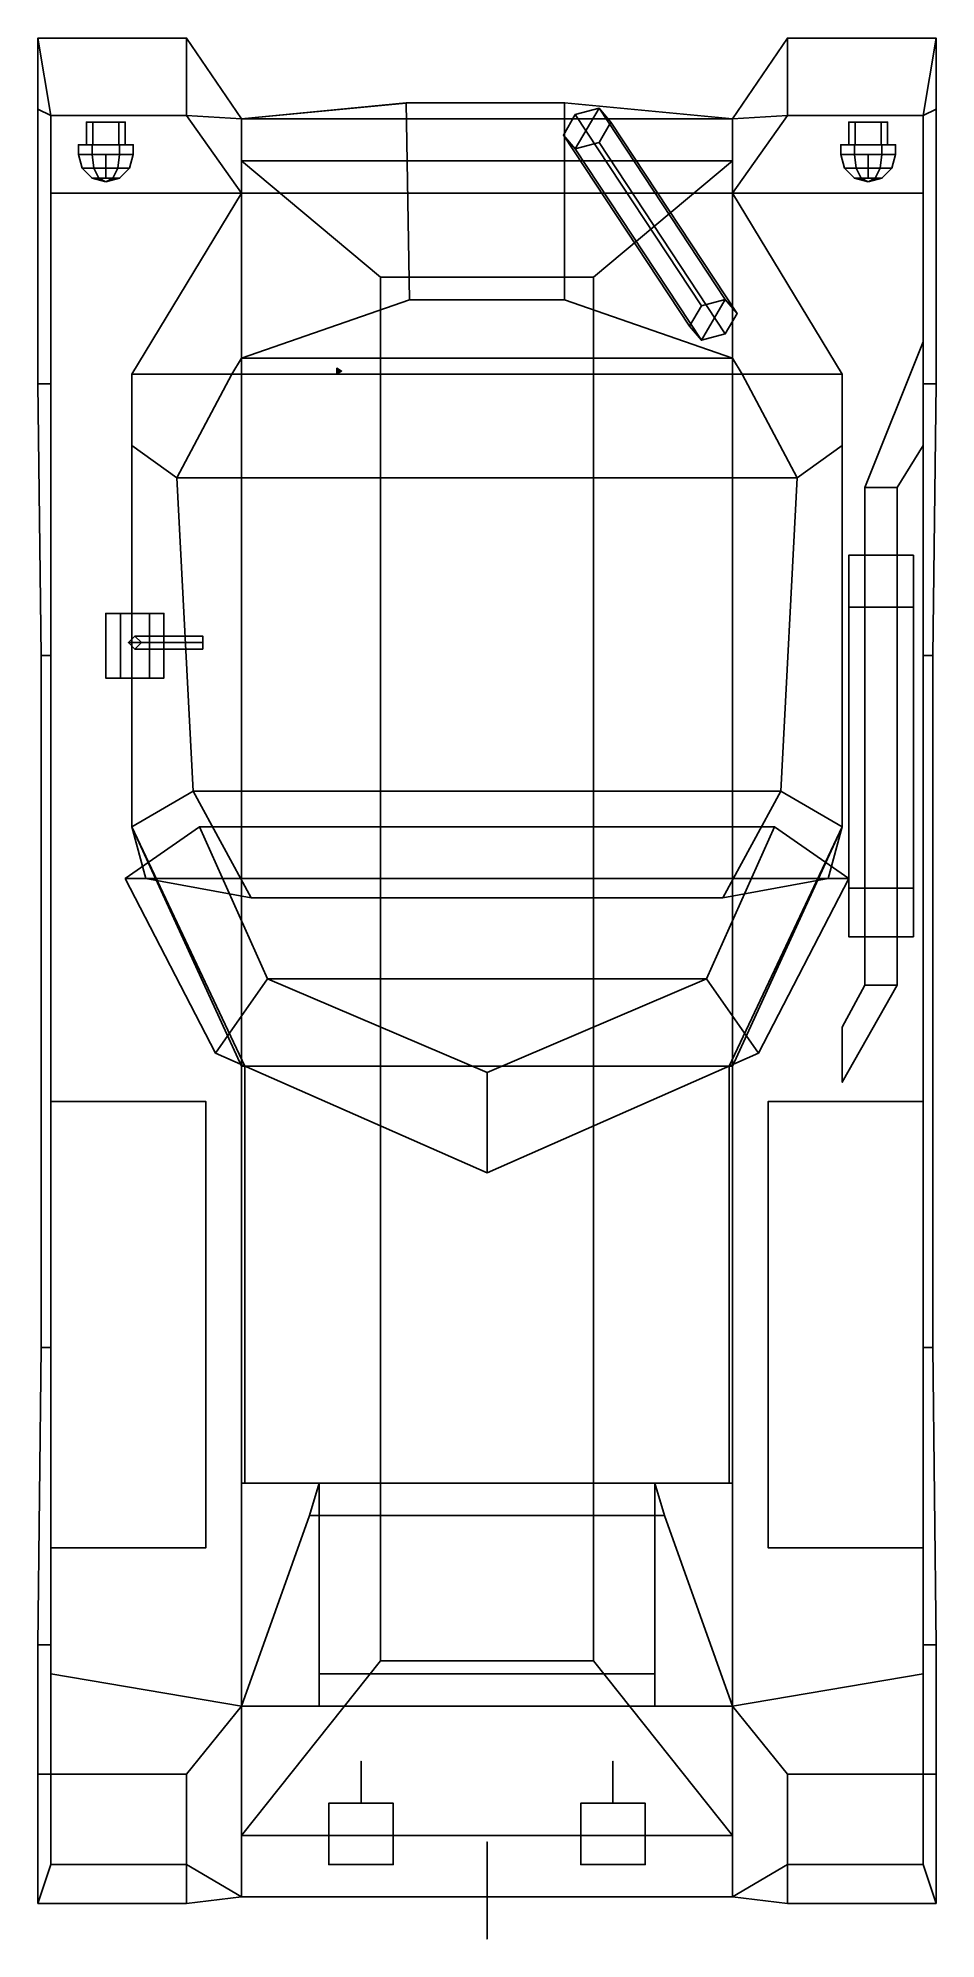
# Model space of a CAD drawing. Extents: x -1.39 to 1.39, y -3 to 2.88.
import ezdxf

# ---------------------------------------------------------------- set-up
doc = ezdxf.new("R2010")
doc.units = 0
doc.layers.get('0').update_dxf_attribs({"linetype": 'CONTINUOUS'})
doc.layers.add('MUDGUARDS', color=6, linetype='CONTINUOUS')

msp = doc.modelspace()

# ---------------------------------------------------------------- linework, layer by layer
for points in [[(-0.24, 2.68, 0.66), (-0.76, 2.63, 0.66), (-0.76, 2.63, 0.83), (-0.24, 2.68, 0.83)], [(-0.25, 2.68, 0.83), (-0.76, 2.63, 0.83), (-0.76, 1.89, 1.86), (-0.24, 2.07, 1.86)], [(0.24, 2.07, 1.86), (0.24, 2.68, 0.83), (-0.25, 2.68, 0.83), (-0.24, 2.07, 1.86)], [(0.24, 2.68, 0.83), (0.24, 2.68, 0.66), (-0.24, 2.68, 0.66), (-0.24, 2.68, 0.83)], [(0.3468, 2.6631, 1.1526), (0.2732, 2.5369, 1.0874), (0.2364, 2.5799, 1.1439), (0.2732, 2.643, 1.1765)], [(0.76, 2.63, 0.83), (0.76, 2.63, 0.66), (0.24, 2.68, 0.66), (0.24, 2.68, 0.83)], [(0.76, 1.89, 1.86), (0.76, 2.63, 0.83), (0.24, 2.68, 0.83), (0.24, 2.07, 1.86)], [(0.3468, 2.6631, 1.1526), (0.2732, 2.643, 1.1765), (0.6639, 2.0513, 1.8817), (0.7376, 2.0714, 1.8577)], [(0.3836, 2.6201, 1.0961), (0.3468, 2.557, 1.0635), (0.2732, 2.5369, 1.0874), (0.3468, 2.6631, 1.1526)], [(0.3836, 2.6201, 1.0961), (0.3468, 2.6631, 1.1526), (0.7376, 2.0714, 1.8577), (0.7744, 2.0284, 1.8012)], [(-1.24, 2.62, 1.3), (-1.24, 2.55, 1.3), (-1.22, 2.55, 1.34), (-1.22, 2.62, 1.34)], [(-1.14, 2.62, 1.34), (-1.12, 2.62, 1.3), (-1.24, 2.62, 1.3), (-1.22, 2.62, 1.34)], [(-1.12, 2.62, 1.3), (-1.12, 2.55, 1.3), (-1.24, 2.55, 1.3), (-1.24, 2.62, 1.3)], [(-1.22, 2.62, 1.34), (-1.22, 2.55, 1.34), (-1.14, 2.55, 1.34), (-1.14, 2.62, 1.34)], [(-1.14, 2.55, 1.34), (-1.12, 2.55, 1.3), (-1.12, 2.62, 1.3), (-1.14, 2.62, 1.34)], [(-0.76, 2.5, 0.58), (-0.76, -2.68, 0.58), (-0.76, -2.87, 0.66), (-0.76, 2.63, 0.66)], [(0.76, 2.63, 0.66), (0.76, 2.5, 0.58), (-0.76, 2.5, 0.58), (-0.76, 2.63, 0.66)], [(-0.76, 2.63, 0.66), (-0.76, -2.87, 0.66), (-0.76, -2.87, 0.83), (-0.76, 2.63, 0.83)], [(0.76, 2.63, 0.83), (0.76, 2.63, 0.66), (-0.76, 2.63, 0.66), (-0.76, 2.63, 0.83)], [(-0.76, 2.63, 0.83), (-0.76, 2.63, 0.66), (0.76, 2.63, 0.66), (0.76, 2.63, 0.83)], [(-0.76, 1.89, 1.86), (-0.76, 2.63, 0.83), (0.76, 2.63, 0.83), (0.76, 1.89, 1.86)], [(-0.76, 2.63, 0.83), (-0.76, -2.87, 0.83), (-0.76, -2.28, 1.16), (-0.76, 2.4, 1.16)], [(0.76, 2.4, 1.16), (0.76, 2.63, 0.83), (-0.76, 2.63, 0.83), (-0.76, 2.4, 1.16)], [(0.2732, 2.643, 1.1765), (0.2364, 2.5799, 1.1439), (0.6271, 1.9882, 1.8491), (0.6639, 2.0513, 1.8817)], [(0.3468, 2.557, 1.0635), (0.3836, 2.6201, 1.0961), (0.7744, 2.0284, 1.8012), (0.7376, 1.9653, 1.7686)], [(0.76, -2.87, 0.66), (0.76, -2.68, 0.58), (0.76, 2.5, 0.58), (0.76, 2.63, 0.66)], [(0.76, -2.87, 0.83), (0.76, -2.87, 0.66), (0.76, 2.63, 0.66), (0.76, 2.63, 0.83)], [(0.76, -2.28, 1.16), (0.76, -2.87, 0.83), (0.76, 2.63, 0.83), (0.76, 2.4, 1.16)], [(1.24, 2.62, 1.3), (1.24, 2.55, 1.3), (1.12, 2.55, 1.3), (1.12, 2.62, 1.3)], [(1.12, 2.62, 1.3), (1.12, 2.55, 1.3), (1.14, 2.55, 1.34), (1.14, 2.62, 1.34)], [(1.22, 2.62, 1.34), (1.24, 2.62, 1.3), (1.12, 2.62, 1.3), (1.14, 2.62, 1.34)], [(1.14, 2.62, 1.34), (1.14, 2.55, 1.34), (1.22, 2.55, 1.34), (1.22, 2.62, 1.34)], [(1.22, 2.55, 1.34), (1.24, 2.55, 1.3), (1.24, 2.62, 1.3), (1.22, 2.62, 1.34)], [(-1.2225, 2.55, 1.3636), (-1.265, 2.55, 1.29), (-1.265, 2.52, 1.29), (-1.2225, 2.52, 1.3636)], [(-1.265, 2.55, 1.29), (-1.2225, 2.55, 1.2164), (-1.2225, 2.52, 1.2164), (-1.265, 2.52, 1.29)], [(-1.095, 2.55, 1.29), (-1.265, 2.55, 1.29), (-1.2225, 2.55, 1.3636), (-1.1375, 2.55, 1.3636)], [(-1.1375, 2.55, 1.2164), (-1.2225, 2.55, 1.2164), (-1.265, 2.55, 1.29), (-1.095, 2.55, 1.29)], [(-1.1375, 2.55, 1.3636), (-1.2225, 2.55, 1.3636), (-1.2225, 2.52, 1.3636), (-1.1375, 2.52, 1.3636)], [(-1.2225, 2.55, 1.2164), (-1.1375, 2.55, 1.2164), (-1.1375, 2.52, 1.2164), (-1.2225, 2.52, 1.2164)], [(-1.095, 2.55, 1.29), (-1.1375, 2.55, 1.3636), (-1.1375, 2.52, 1.3636), (-1.095, 2.52, 1.29)], [(-1.1375, 2.55, 1.2164), (-1.095, 2.55, 1.29), (-1.095, 2.52, 1.29), (-1.1375, 2.52, 1.2164)], [(0.2364, 2.5799, 1.1439), (0.2732, 2.5369, 1.0874), (0.6639, 1.9452, 1.7926), (0.6271, 1.9882, 1.8491)], [(0.2732, 2.5369, 1.0874), (0.3468, 2.557, 1.0635), (0.7376, 1.9653, 1.7686), (0.6639, 1.9452, 1.7926)], [(1.2225, 2.55, 1.2164), (1.1375, 2.55, 1.2164), (1.095, 2.55, 1.29), (1.265, 2.55, 1.29)], [(1.095, 2.55, 1.29), (1.1375, 2.55, 1.2164), (1.1375, 2.52, 1.2164), (1.095, 2.52, 1.29)], [(1.265, 2.55, 1.29), (1.095, 2.55, 1.29), (1.1375, 2.55, 1.3636), (1.2225, 2.55, 1.3636)], [(1.1375, 2.55, 1.3636), (1.095, 2.55, 1.29), (1.095, 2.52, 1.29), (1.1375, 2.52, 1.3636)], [(1.1375, 2.55, 1.2164), (1.2225, 2.55, 1.2164), (1.2225, 2.52, 1.2164), (1.1375, 2.52, 1.2164)], [(1.2225, 2.55, 1.3636), (1.1375, 2.55, 1.3636), (1.1375, 2.52, 1.3636), (1.2225, 2.52, 1.3636)], [(1.2225, 2.55, 1.2164), (1.265, 2.55, 1.29), (1.265, 2.52, 1.29), (1.2225, 2.52, 1.2164)], [(1.265, 2.55, 1.29), (1.2225, 2.55, 1.3636), (1.2225, 2.52, 1.3636), (1.265, 2.52, 1.29)], [(-1.2536, 2.4775, 1.29), (-1.265, 2.52, 1.29), (-1.2225, 2.52, 1.2164), (-1.2168, 2.4775, 1.2262)], [(-1.2168, 2.4775, 1.3537), (-1.2225, 2.52, 1.3636), (-1.265, 2.52, 1.29), (-1.2536, 2.4775, 1.29)], [(-1.2225, 2.4464, 1.29), (-1.2536, 2.4775, 1.29), (-1.2168, 2.4775, 1.2262), (-1.2012, 2.4464, 1.2532)], [(-1.2012, 2.4464, 1.3268), (-1.2168, 2.4775, 1.3537), (-1.2536, 2.4775, 1.29), (-1.2225, 2.4464, 1.29)], [(-1.2168, 2.4775, 1.2262), (-1.2225, 2.52, 1.2164), (-1.1375, 2.52, 1.2164), (-1.1432, 2.4775, 1.2262)], [(-1.1432, 2.4775, 1.3537), (-1.1375, 2.52, 1.3636), (-1.2225, 2.52, 1.3636), (-1.2168, 2.4775, 1.3537)], [(-1.2012, 2.4464, 1.2532), (-1.2168, 2.4775, 1.2262), (-1.1432, 2.4775, 1.2262), (-1.1587, 2.4464, 1.2532)], [(-1.1587, 2.4464, 1.3268), (-1.1432, 2.4775, 1.3537), (-1.2168, 2.4775, 1.3537), (-1.2012, 2.4464, 1.3268)], [(-1.18, 2.52, 1.16), (-1.18, 2.45, 1.16), (-1.18, 2.48, 1.23), (-1.18, 2.52, 1.22)], [(-1.18, 2.52, 1.22), (-1.18, 2.48, 1.23), (-1.18, 2.45, 1.16), (-1.18, 2.52, 1.16)], [(-1.1587, 2.4464, 1.2532), (-1.1432, 2.4775, 1.2262), (-1.1064, 2.4775, 1.29), (-1.1375, 2.4464, 1.29)], [(-1.1375, 2.4464, 1.29), (-1.1064, 2.4775, 1.29), (-1.1432, 2.4775, 1.3537), (-1.1587, 2.4464, 1.3268)], [(-1.1432, 2.4775, 1.2262), (-1.1375, 2.52, 1.2164), (-1.095, 2.52, 1.29), (-1.1064, 2.4775, 1.29)], [(-1.1064, 2.4775, 1.29), (-1.095, 2.52, 1.29), (-1.1375, 2.52, 1.3636), (-1.1432, 2.4775, 1.3537)], [(-0.33, 2.14, 0.43), (-0.33, -2.14, 0.43), (-0.76, -2.68, 0.58), (-0.76, 2.5, 0.58)], [(0.76, 2.5, 0.58), (0.33, 2.14, 0.43), (-0.33, 2.14, 0.43), (-0.76, 2.5, 0.58)], [(0.76, -2.68, 0.58), (0.33, -2.14, 0.43), (0.33, 2.14, 0.43), (0.76, 2.5, 0.58)], [(1.1064, 2.4775, 1.29), (1.095, 2.52, 1.29), (1.1375, 2.52, 1.2164), (1.1432, 2.4775, 1.2262)], [(1.1432, 2.4775, 1.3537), (1.1375, 2.52, 1.3636), (1.095, 2.52, 1.29), (1.1064, 2.4775, 1.29)], [(1.1375, 2.4464, 1.29), (1.1064, 2.4775, 1.29), (1.1432, 2.4775, 1.2262), (1.1587, 2.4464, 1.2532)], [(1.1587, 2.4464, 1.3268), (1.1432, 2.4775, 1.3537), (1.1064, 2.4775, 1.29), (1.1375, 2.4464, 1.29)], [(1.1432, 2.4775, 1.2262), (1.1375, 2.52, 1.2164), (1.2225, 2.52, 1.2164), (1.2168, 2.4775, 1.2262)], [(1.2168, 2.4775, 1.3537), (1.2225, 2.52, 1.3636), (1.1375, 2.52, 1.3636), (1.1432, 2.4775, 1.3537)], [(1.1587, 2.4464, 1.2532), (1.1432, 2.4775, 1.2262), (1.2168, 2.4775, 1.2262), (1.2012, 2.4464, 1.2532)], [(1.2012, 2.4464, 1.3268), (1.2168, 2.4775, 1.3537), (1.1432, 2.4775, 1.3537), (1.1587, 2.4464, 1.3268)], [(1.18, 2.52, 1.16), (1.18, 2.45, 1.16), (1.18, 2.48, 1.23), (1.18, 2.52, 1.22)], [(1.18, 2.52, 1.22), (1.18, 2.48, 1.23), (1.18, 2.45, 1.16), (1.18, 2.52, 1.16)], [(1.2012, 2.4464, 1.2532), (1.2168, 2.4775, 1.2262), (1.2536, 2.4775, 1.29), (1.2225, 2.4464, 1.29)], [(1.2225, 2.4464, 1.29), (1.2536, 2.4775, 1.29), (1.2168, 2.4775, 1.3537), (1.2012, 2.4464, 1.3268)], [(1.2168, 2.4775, 1.2262), (1.2225, 2.52, 1.2164), (1.265, 2.52, 1.29), (1.2536, 2.4775, 1.29)], [(1.2536, 2.4775, 1.29), (1.265, 2.52, 1.29), (1.2225, 2.52, 1.3636), (1.2168, 2.4775, 1.3537)], [(-1.18, 2.435, 1.29), (-1.2225, 2.4464, 1.29), (-1.2012, 2.4464, 1.2532), (-1.18, 2.435, 1.29)], [(-1.18, 2.435, 1.29), (-1.2012, 2.4464, 1.3268), (-1.2225, 2.4464, 1.29), (-1.18, 2.435, 1.29)], [(-1.18, 2.435, 1.29), (-1.2012, 2.4464, 1.2532), (-1.1587, 2.4464, 1.2532), (-1.18, 2.435, 1.29)], [(-1.18, 2.435, 1.29), (-1.1587, 2.4464, 1.3268), (-1.2012, 2.4464, 1.3268), (-1.18, 2.435, 1.29)], [(-1.18, 2.435, 1.29), (-1.1587, 2.4464, 1.2532), (-1.1375, 2.4464, 1.29), (-1.18, 2.435, 1.29)], [(-1.18, 2.435, 1.29), (-1.1375, 2.4464, 1.29), (-1.1587, 2.4464, 1.3268), (-1.18, 2.435, 1.29)], [(1.18, 2.435, 1.29), (1.1375, 2.4464, 1.29), (1.1587, 2.4464, 1.2532), (1.18, 2.435, 1.29)], [(1.18, 2.435, 1.29), (1.1587, 2.4464, 1.3268), (1.1375, 2.4464, 1.29), (1.18, 2.435, 1.29)], [(1.18, 2.435, 1.29), (1.1587, 2.4464, 1.2532), (1.2012, 2.4464, 1.2532), (1.18, 2.435, 1.29)], [(1.18, 2.435, 1.29), (1.2012, 2.4464, 1.3268), (1.1587, 2.4464, 1.3268), (1.18, 2.435, 1.29)], [(1.18, 2.435, 1.29), (1.2012, 2.4464, 1.2532), (1.2225, 2.4464, 1.29), (1.18, 2.435, 1.29)], [(1.18, 2.435, 1.29), (1.2225, 2.4464, 1.29), (1.2012, 2.4464, 1.3268), (1.18, 2.435, 1.29)], [(-0.76, 2.4, 1.16), (-1.1, 1.84, 1.16), (-0.79, 1.84, 1.87), (-0.76, 1.89, 1.86)], [(0.76, 1.89, 1.86), (0.76, 2.4, 1.16), (-0.76, 2.4, 1.16), (-0.76, 1.89, 1.86)], [(0.79, 1.84, 1.87), (1.1, 1.84, 1.16), (0.76, 2.4, 1.16), (0.76, 1.89, 1.86)], [(0.33, 2.14, 0.43), (0.33, -2.14, 0.43), (-0.33, -2.14, 0.43), (-0.33, 2.14, 0.43)], [(-0.24, 2.07, 1.86), (-0.76, 1.89, 1.86), (0.76, 1.89, 1.86), (0.24, 2.07, 1.86)], [(0.6639, 2.0513, 1.8817), (0.6271, 1.9882, 1.8491), (0.6639, 1.9452, 1.7926), (0.7376, 2.0714, 1.8577)], [(0.7376, 2.0714, 1.8577), (0.6639, 1.9452, 1.7926), (0.7376, 1.9653, 1.7686), (0.7744, 2.0284, 1.8012)], [(-0.76, 1.89, 1.86), (-0.79, 1.84, 1.87), (0.79, 1.84, 1.87), (0.76, 1.89, 1.86)], [(1.35, 1.94, 1.25), (1.17, 1.49, 1.25), (1.17, 1.49, 1.35), (1.35, 1.94, 1.35)], [(1.35, 1.62, 1.25), (1.27, 1.49, 1.25), (1.17, 1.49, 1.25), (1.35, 1.94, 1.25)], [(1.35, 1.94, 1.35), (1.17, 1.49, 1.35), (1.27, 1.49, 1.35), (1.35, 1.62, 1.35)], [(1.35, 1.94, 1.25), (1.35, 1.94, 1.35), (1.35, 1.62, 1.35), (1.35, 1.62, 1.25)], [(-1.1, 1.84, 1.16), (-1.1, 0.44, 1.16), (-1.1, 0.44, 1.5), (-1.1, 1.62, 1.5)], [(-1.1, 1.84, 1.16), (-1.1, 1.62, 1.5), (-0.96, 1.52, 1.94), (-0.79, 1.84, 1.87)], [(-0.79, 1.84, 1.87), (-0.96, 1.52, 1.94), (0.96, 1.52, 1.94), (0.79, 1.84, 1.87)], [(-0.45, 1.85, 1.86), (-0.465, 1.8587, 1.86), (-0.46, 1.85, 2.38)], [(-0.465, 1.8587, 1.86), (-0.465, 1.8413, 1.86), (-0.46, 1.85, 2.38)], [(-0.465, 1.8413, 1.86), (-0.45, 1.85, 1.86), (-0.46, 1.85, 2.38)], [(0.96, 1.52, 1.94), (1.1, 1.62, 1.5), (1.1, 1.84, 1.16), (0.79, 1.84, 1.87)], [(1.1, 0.44, 1.5), (1.1, 0.44, 1.16), (1.1, 1.84, 1.16), (1.1, 1.62, 1.5)], [(-1.1, 1.62, 1.5), (-1.1, 0.44, 1.5), (-0.91, 0.55, 2.11), (-0.96, 1.52, 1.94)], [(0.91, 0.55, 2.11), (1.1, 0.44, 1.5), (1.1, 1.62, 1.5), (0.96, 1.52, 1.94)], [(1.27, 1.49, 1.35), (1.27, 1.49, 1.25), (1.35, 1.62, 1.25), (1.35, 1.62, 1.35)], [(-0.96, 1.52, 1.94), (-0.91, 0.55, 2.11), (0.91, 0.55, 2.11), (0.96, 1.52, 1.94)], [(1.17, 1.49, 1.25), (1.17, 1.28, 1.25), (1.17, 1.28, 1.35), (1.17, 1.49, 1.35)], [(1.27, 1.49, 1.25), (1.27, 1.28, 1.25), (1.17, 1.28, 1.25), (1.17, 1.49, 1.25)], [(1.17, 1.49, 1.35), (1.17, 1.28, 1.35), (1.27, 1.28, 1.35), (1.27, 1.49, 1.35)], [(1.27, 1.28, 1.35), (1.27, 1.28, 1.25), (1.27, 1.49, 1.25), (1.27, 1.49, 1.35)], [(1.17, 1.28, 1.3966), (1.12, 1.28, 1.31), (1.12, 0.1, 1.31), (1.17, 0.1, 1.3966)], [(1.12, 1.28, 1.31), (1.17, 1.28, 1.2234), (1.17, 0.1, 1.2234), (1.12, 0.1, 1.31)], [(1.12, 1.28, 1.31), (1.17, 1.28, 1.3966), (1.27, 1.28, 1.3966), (1.32, 1.28, 1.31)], [(1.17, 1.28, 1.2234), (1.12, 1.28, 1.31), (1.32, 1.28, 1.31), (1.27, 1.28, 1.2234)], [(1.27, 1.28, 1.3966), (1.17, 1.28, 1.3966), (1.17, 0.1, 1.3966), (1.27, 0.1, 1.3966)], [(1.17, 1.28, 1.2234), (1.27, 1.28, 1.2234), (1.27, 0.1, 1.2234), (1.17, 0.1, 1.2234)], [(1.32, 1.28, 1.31), (1.27, 1.28, 1.3966), (1.27, 0.1, 1.3966), (1.32, 0.1, 1.31)], [(1.27, 1.28, 1.2234), (1.32, 1.28, 1.31), (1.32, 0.1, 1.31), (1.27, 0.1, 1.2234)], [(1.12, 1.12, 1.16), (1.12, 1.12, 1.31), (1.32, 1.12, 1.31), (1.32, 1.12, 1.16)], [(1.32, 1.12, 1.16), (1.32, 1.12, 1.31), (1.12, 1.12, 1.31), (1.12, 1.12, 1.16)], [(-1.135, 1.1, 2.1979), (-1.18, 1.1, 2.12), (-1.18, 0.9, 2.12), (-1.135, 0.9, 2.1979)], [(-1.18, 1.1, 2.12), (-1.135, 1.1, 2.0421), (-1.135, 0.9, 2.0421), (-1.18, 0.9, 2.12)], [(-1, 1.1, 2.12), (-1.18, 1.1, 2.12), (-1.135, 1.1, 2.1979), (-1.045, 1.1, 2.1979)], [(-1.045, 1.1, 2.0421), (-1.135, 1.1, 2.0421), (-1.18, 1.1, 2.12), (-1, 1.1, 2.12)], [(-1.045, 1.1, 2.1979), (-1.135, 1.1, 2.1979), (-1.135, 0.9, 2.1979), (-1.045, 0.9, 2.1979)], [(-1.135, 1.1, 2.0421), (-1.045, 1.1, 2.0421), (-1.045, 0.9, 2.0421), (-1.135, 0.9, 2.0421)], [(-1, 1.1, 2.12), (-1.045, 1.1, 2.1979), (-1.045, 0.9, 2.1979), (-1, 0.9, 2.12)], [(-1.045, 1.1, 2.0421), (-1, 1.1, 2.12), (-1, 0.9, 2.12), (-1.045, 0.9, 2.0421)], [(-1.11, 1.01, 2.05), (-1.09, 1.03, 2.05), (-1.09, 1.03, 1.98), (-1.11, 1.01, 1.98)], [(-1.11, 1.01, 1.98), (-1.09, 1.03, 1.98), (-0.88, 1.03, 1.86), (-0.88, 1.01, 1.84)], [(-1.09, 0.99, 2.05), (-1.11, 1.01, 2.05), (-1.11, 1.01, 1.98), (-1.09, 0.99, 1.98)], [(-1.09, 0.99, 1.98), (-1.11, 1.01, 1.98), (-0.88, 1.01, 1.84), (-0.88, 0.99, 1.86)], [(-1.09, 1.03, 2.05), (-1.07, 1.01, 2.05), (-1.07, 1.01, 1.98), (-1.09, 1.03, 1.98)], [(-0.88, 1.01, 2.02), (-0.88, 1.03, 2), (-1.09, 1.03, 2), (-1.07, 1.01, 2.02)], [(-0.88, 1.03, 2), (-0.88, 1.01, 1.98), (-1.07, 1.01, 1.98), (-1.09, 1.03, 2)], [(-1.09, 1.03, 1.98), (-1.07, 1.01, 1.98), (-0.88, 1.01, 1.88), (-0.88, 1.03, 1.86)], [(-1.07, 1.01, 2.05), (-1.09, 0.99, 2.05), (-1.09, 0.99, 1.98), (-1.07, 1.01, 1.98)], [(-0.88, 0.99, 2), (-0.88, 1.01, 2.02), (-1.07, 1.01, 2.02), (-1.09, 0.99, 2)], [(-0.88, 1.01, 1.98), (-0.88, 0.99, 2), (-1.09, 0.99, 2), (-1.07, 1.01, 1.98)], [(-1.07, 1.01, 1.98), (-1.09, 0.99, 1.98), (-0.88, 0.99, 1.86), (-0.88, 1.01, 1.88)], [(-1.045, 0.9, 2.1979), (-1.135, 0.9, 2.1979), (-1.18, 0.9, 2.12), (-1, 0.9, 2.12)], [(-1, 0.9, 2.12), (-1.18, 0.9, 2.12), (-1.135, 0.9, 2.0421), (-1.045, 0.9, 2.0421)], [(-1.1, 0.44, 1.5), (-1.0564, 0.28, 1.5), (-0.73, 0.22, 2.11), (-0.91, 0.55, 2.11)], [(-0.91, 0.55, 2.11), (-0.73, 0.22, 2.11), (0.73, 0.22, 2.11), (0.91, 0.55, 2.11)], [(0.73, 0.22, 2.11), (1.0564, 0.28, 1.5), (1.1, 0.44, 1.5), (0.91, 0.55, 2.11)], [(-1.12, 0.28, 1.5), (-0.84, -0.26, 1.5), (-0.68, -0.03, 2.13), (-0.89, 0.44, 2.13)], [(0.89, 0.44, 2.13), (1.12, 0.28, 1.5), (-1.12, 0.28, 1.5), (-0.89, 0.44, 2.13)], [(-1.1, 0.44, 1.16), (-0.76, -0.3, 1.16), (-0.75, -0.3, 1.5), (-1.1, 0.44, 1.5)], [(-0.89, 0.44, 2.13), (-0.68, -0.03, 2.13), (0.68, -0.03, 2.13), (0.89, 0.44, 2.13)], [(0.68, -0.03, 2.13), (0.84, -0.26, 1.5), (1.12, 0.28, 1.5), (0.89, 0.44, 2.13)], [(0.75, -0.3, 1.5), (0.76, -0.3, 1.16), (1.1, 0.44, 1.16), (1.1, 0.44, 1.5)], [(1.12, 0.25, 1.16), (1.12, 0.25, 1.31), (1.32, 0.25, 1.31), (1.32, 0.25, 1.16)], [(1.32, 0.25, 1.16), (1.32, 0.25, 1.31), (1.12, 0.25, 1.31), (1.12, 0.25, 1.16)], [(1.17, 0.1, 1.3966), (1.12, 0.1, 1.31), (1.32, 0.1, 1.31), (1.27, 0.1, 1.3966)], [(1.12, 0.1, 1.31), (1.17, 0.1, 1.2234), (1.27, 0.1, 1.2234), (1.32, 0.1, 1.31)], [(1.17, 0.1, 1.35), (1.17, -0.05, 1.35), (1.27, -0.05, 1.35), (1.27, 0.1, 1.35)], [(1.17, 0.1, 1.25), (1.17, -0.05, 1.25), (1.17, -0.05, 1.35), (1.17, 0.1, 1.35)], [(1.27, 0.1, 1.25), (1.27, -0.05, 1.25), (1.17, -0.05, 1.25), (1.17, 0.1, 1.25)], [(1.27, -0.05, 1.35), (1.27, -0.05, 1.25), (1.27, 0.1, 1.25), (1.27, 0.1, 1.35)], [(-0.84, -0.26, 1.5), (0, -0.63, 1.5), (0, -0.32, 2.13), (-0.68, -0.03, 2.13)], [(-0.68, -0.03, 2.13), (0, -0.32, 2.13), (0, -0.32, 2.13), (0.68, -0.03, 2.13)], [(0, -0.32, 2.13), (0, -0.63, 1.5), (0.84, -0.26, 1.5), (0.68, -0.03, 2.13)], [(1.1, -0.35, 1.35), (1.1, -0.35, 1.25), (1.27, -0.05, 1.25), (1.27, -0.05, 1.35)], [(1.17, -0.05, 1.25), (1.1, -0.18, 1.25), (1.1, -0.18, 1.35), (1.17, -0.05, 1.35)], [(1.27, -0.05, 1.25), (1.1, -0.35, 1.25), (1.1, -0.18, 1.25), (1.17, -0.05, 1.25)], [(1.17, -0.05, 1.35), (1.1, -0.18, 1.35), (1.1, -0.35, 1.35), (1.27, -0.05, 1.35)], [(-0.76, -0.3, 1.16), (-0.76, -1.59, 1.16), (-0.75, -1.59, 1.43), (-0.75, -0.3, 1.5)], [(-0.75, -0.3, 1.5), (-0.75, -1.59, 1.43), (0.75, -1.59, 1.43), (0.75, -0.3, 1.5)], [(0, -0.32, 2.13), (0, -0.63, 1.5), (0, -0.63, 1.5), (0, -0.32, 2.13)], [(0.75, -1.59, 1.43), (0.76, -1.59, 1.16), (0.76, -0.3, 1.16), (0.75, -0.3, 1.5)], [(-0.87, -0.41, 1.39), (-0.87, -0.41, 1.16), (-1.35, -0.41, 1.16), (-1.35, -0.41, 1.39)], [(-1.35, -0.41, 1.16), (-1.35, -1.79, 1.16), (-1.35, -1.79, 1.39), (-1.35, -0.41, 1.39)], [(-1.35, -0.41, 1.39), (-1.35, -1.79, 1.39), (-0.87, -1.79, 1.39), (-0.87, -0.41, 1.39)], [(-0.87, -1.79, 1.39), (-0.87, -1.79, 1.16), (-0.87, -0.41, 1.16), (-0.87, -0.41, 1.39)], [(0.87, -0.41, 1.16), (0.87, -1.79, 1.16), (0.87, -1.79, 1.39), (0.87, -0.41, 1.39)], [(0.87, -0.41, 1.39), (0.87, -1.79, 1.39), (1.35, -1.79, 1.39), (1.35, -0.41, 1.39)], [(1.35, -0.41, 1.39), (1.35, -0.41, 1.16), (0.87, -0.41, 1.16), (0.87, -0.41, 1.39)], [(1.35, -1.79, 1.39), (1.35, -1.79, 1.16), (1.35, -0.41, 1.16), (1.35, -0.41, 1.39)], [(-0.7498, -1.5905, 1.43), (-0.76, -1.59, 1.16), (0.76, -1.59, 1.16), (0.75, -1.59, 1.43)], [(-0.76, -1.59, 1.16), (-0.76, -2.28, 1.16), (-0.55, -1.69, 1.41), (-0.52, -1.59, 1.43)], [(-0.52, -1.59, 1.43), (-0.55, -1.69, 1.41), (0.55, -1.69, 1.41), (0.52, -1.59, 1.43)], [(-0.52, -1.69, 1.41), (-0.52, -2.28, 1.16), (-0.52, -2.18, 1.36), (-0.52, -1.59, 1.43)], [(-0.52, -1.59, 1.43), (-0.52, -2.18, 1.36), (0.52, -2.18, 1.36), (0.52, -1.59, 1.43)], [(0.52, -2.18, 1.36), (0.52, -2.28, 1.16), (0.52, -1.69, 1.41), (0.52, -1.59, 1.43)], [(0.55, -1.69, 1.41), (0.76, -2.28, 1.16), (0.76, -1.59, 1.16), (0.52, -1.59, 1.43)], [(-0.55, -1.69, 1.41), (-0.76, -2.28, 1.16), (0.76, -2.28, 1.16), (0.55, -1.69, 1.41)], [(-1.35, -1.79, 1.39), (-1.35, -1.79, 1.16), (-0.87, -1.79, 1.16), (-0.87, -1.79, 1.39)], [(0.87, -1.79, 1.39), (0.87, -1.79, 1.16), (1.35, -1.79, 1.16), (1.35, -1.79, 1.39)], [(-0.76, -2.68, 0.58), (-0.33, -2.14, 0.43), (0.33, -2.14, 0.43), (0.76, -2.68, 0.58)], [(-0.52, -2.18, 1.36), (-0.52, -2.28, 1.16), (0.52, -2.28, 1.16), (0.52, -2.18, 1.36)], [(-0.76, -2.28, 1.16), (-0.76, -2.87, 0.83), (0.76, -2.87, 0.83), (0.76, -2.28, 1.16)], [(-0.39, -2.56, 1), (-0.39, -2.58, 1.03), (-0.39, -2.58, 1.18), (-0.39, -2.45, 1.06)], [(-0.39, -2.45, 1.06), (-0.39, -2.58, 1.18), (-0.39, -2.58, 1.03), (-0.39, -2.56, 1)], [(0.39, -2.45, 1.06), (0.39, -2.58, 1.18), (0.39, -2.58, 1.03), (0.39, -2.56, 1)], [(0.39, -2.56, 1), (0.39, -2.58, 1.03), (0.39, -2.58, 1.18), (0.39, -2.45, 1.06)], [(-0.29, -2.58, 1.21), (-0.29, -2.58, 1.01), (-0.49, -2.58, 1.01), (-0.49, -2.58, 1.21)], [(-0.49, -2.58, 1.01), (-0.49, -2.77, 1.01), (-0.49, -2.77, 1.21), (-0.49, -2.58, 1.21)], [(-0.29, -2.58, 1.01), (-0.29, -2.77, 1.01), (-0.49, -2.77, 1.01), (-0.49, -2.58, 1.01)], [(-0.49, -2.58, 1.21), (-0.49, -2.77, 1.21), (-0.29, -2.77, 1.21), (-0.29, -2.58, 1.21)], [(-0.29, -2.77, 1.21), (-0.29, -2.77, 1.01), (-0.29, -2.58, 1.01), (-0.29, -2.58, 1.21)], [(0.29, -2.58, 1.01), (0.29, -2.77, 1.01), (0.29, -2.77, 1.21), (0.29, -2.58, 1.21)], [(0.49, -2.58, 1.21), (0.49, -2.58, 1.01), (0.29, -2.58, 1.01), (0.29, -2.58, 1.21)], [(0.29, -2.58, 1.21), (0.29, -2.77, 1.21), (0.49, -2.77, 1.21), (0.49, -2.58, 1.21)], [(0.49, -2.58, 1.01), (0.49, -2.77, 1.01), (0.29, -2.77, 1.01), (0.29, -2.58, 1.01)], [(0.49, -2.77, 1.21), (0.49, -2.77, 1.01), (0.49, -2.58, 1.01), (0.49, -2.58, 1.21)], [(-0.76, -2.87, 0.66), (-0.76, -2.68, 0.58), (0.76, -2.68, 0.58), (0.76, -2.87, 0.66)], [(0, -2.7, 0.92), (0, -2.85, 0.98), (0, -2.87, 0.83)], [(0, -2.87, 0.83), (0, -2.87, 0.83), (0, -2.85, 0.98), (0, -2.7, 0.92)], [(-0.49, -2.77, 1.21), (-0.49, -2.77, 1.01), (-0.29, -2.77, 1.01), (-0.29, -2.77, 1.21)], [(0.29, -2.77, 1.21), (0.29, -2.77, 1.01), (0.49, -2.77, 1.01), (0.49, -2.77, 1.21)], [(-0.76, -2.87, 0.83), (-0.76, -2.87, 0.66), (0.76, -2.87, 0.66), (0.76, -2.87, 0.83)], [(0, -2.87, 0.83), (0, -2.88, 0.78), (0, -2.88, 0.98), (0, -2.85, 0.98)], [(0, -2.85, 0.98), (0, -2.88, 0.98), (0, -2.88, 0.78), (0, -2.87, 0.83)], [(0, -2.88, 0.98), (0, -2.92, 0.84), (0, -2.92, 0.76), (0, -2.88, 0.78)], [(0, -2.88, 0.78), (0, -2.92, 0.76), (0, -2.92, 0.84), (0, -2.88, 0.98)], [(0, -2.92, 0.76), (0, -2.96, 0.76), (0, -2.96, 0.83), (0, -2.92, 0.84)], [(0, -2.92, 0.84), (0, -2.96, 0.83), (0, -2.96, 0.76), (0, -2.92, 0.76)], [(0, -2.96, 0.94), (0, -3, 0.92), (0, -3, 0.83), (0, -2.96, 0.76)], [(0, -2.96, 0.76), (0, -3, 0.83), (0, -3, 0.92), (0, -2.96, 0.94)]]:
    msp.add_3dface(points)
at = {"layer": 'MUDGUARDS'}
for points in [[(-1.39, 2.66, 0.77), (-1.39, 2.88, 0.95), (-1.35, 2.64, 1.16)], [(-1.35, 2.64, 1.16), (-1.35, 2.64, 1.16), (-1.39, 2.88, 0.95), (-1.39, 2.66, 0.77)], [(-0.93, 2.88, 0.95), (-0.93, 2.64, 1.16), (-1.35, 2.64, 1.16), (-1.39, 2.88, 0.95)], [(-1.39, 2.88, 0.95), (-1.35, 2.64, 1.16), (-0.93, 2.64, 1.16), (-0.93, 2.88, 0.95)], [(-0.76, 2.63, 0.83), (-0.76, 2.63, 0.83), (-0.93, 2.64, 1.16), (-0.93, 2.88, 0.95)], [(-0.93, 2.88, 0.95), (-0.93, 2.64, 1.16), (-0.76, 2.63, 0.83)], [(0.76, 2.63, 0.83), (0.76, 2.63, 0.83), (0.93, 2.64, 1.16), (0.93, 2.88, 0.95)], [(0.93, 2.88, 0.95), (0.93, 2.64, 1.16), (0.76, 2.63, 0.83)], [(1.39, 2.88, 0.95), (1.35, 2.64, 1.16), (0.93, 2.64, 1.16), (0.93, 2.88, 0.95)], [(0.93, 2.88, 0.95), (0.93, 2.64, 1.16), (1.35, 2.64, 1.16), (1.39, 2.88, 0.95)], [(1.35, 2.64, 1.16), (1.35, 2.64, 1.16), (1.39, 2.88, 0.95), (1.39, 2.66, 0.77)], [(1.39, 2.66, 0.77), (1.39, 2.88, 0.95), (1.35, 2.64, 1.16)], [(-1.35, 1.81, 1.16), (-1.35, 2.64, 1.16), (-1.39, 2.66, 0.77), (-1.39, 1.81, 0.77)], [(-1.39, 1.81, 0.77), (-1.39, 2.66, 0.77), (-1.35, 2.64, 1.16), (-1.35, 1.81, 1.16)], [(1.35, 1.81, 1.16), (1.35, 2.64, 1.16), (1.39, 2.66, 0.77), (1.39, 1.81, 0.77)], [(1.39, 1.81, 0.77), (1.39, 2.66, 0.77), (1.35, 2.64, 1.16), (1.35, 1.81, 1.16)], [(-0.93, 2.64, 1.16), (-0.76, 2.4, 1.16), (-1.35, 2.4, 1.16), (-1.35, 2.64, 1.16)], [(-1.35, 2.64, 1.16), (-1.35, 2.4, 1.16), (-0.76, 2.4, 1.16), (-0.93, 2.64, 1.16)], [(-0.93, 2.64, 1.16), (-0.76, 2.4, 1.16), (-0.76, 2.63, 0.83)], [(-0.76, 2.63, 0.83), (-0.76, 2.63, 0.83), (-0.76, 2.4, 1.16), (-0.93, 2.64, 1.16)], [(0.93, 2.64, 1.16), (0.76, 2.4, 1.16), (1.35, 2.4, 1.16), (1.35, 2.64, 1.16)], [(1.35, 2.64, 1.16), (1.35, 2.4, 1.16), (0.76, 2.4, 1.16), (0.93, 2.64, 1.16)], [(0.76, 2.63, 0.83), (0.76, 2.63, 0.83), (0.76, 2.4, 1.16), (0.93, 2.64, 1.16)], [(0.93, 2.64, 1.16), (0.76, 2.4, 1.16), (0.76, 2.63, 0.83)], [(-1.35, 2.4, 1.16), (-1.35, -2.18, 1.16), (-0.76, -2.28, 1.16), (-0.76, 2.4, 1.16)], [(-0.76, 2.4, 1.16), (-0.76, -2.28, 1.16), (-1.35, -2.18, 1.16), (-1.35, 2.4, 1.16)], [(0.76, 2.4, 1.16), (0.76, -2.28, 1.16), (1.35, -2.18, 1.16), (1.35, 2.4, 1.16)], [(1.35, 2.4, 1.16), (1.35, -2.18, 1.16), (0.76, -2.28, 1.16), (0.76, 2.4, 1.16)], [(-1.38, 0.97, 0.89), (-1.39, 1.81, 0.77), (-1.35, 1.81, 1.16), (-1.35, 0.97, 1.16)], [(-1.35, 0.97, 1.16), (-1.35, 1.81, 1.16), (-1.39, 1.81, 0.77), (-1.38, 0.97, 0.89)], [(1.38, 0.97, 0.89), (1.39, 1.81, 0.77), (1.35, 1.81, 1.16), (1.35, 0.97, 1.16)], [(1.35, 0.97, 1.16), (1.35, 1.81, 1.16), (1.39, 1.81, 0.77), (1.38, 0.97, 0.89)], [(-1.38, -1.17, 0.89), (-1.38, 0.97, 0.89), (-1.35, 0.97, 1.16), (-1.35, -1.17, 1.16)], [(-1.35, -1.17, 1.16), (-1.35, 0.97, 1.16), (-1.38, 0.97, 0.89), (-1.38, -1.17, 0.89)], [(1.35, -1.17, 1.16), (1.35, 0.97, 1.16), (1.38, 0.97, 0.89), (1.38, -1.17, 0.89)], [(1.38, -1.17, 0.89), (1.38, 0.97, 0.89), (1.35, 0.97, 1.16), (1.35, -1.17, 1.16)], [(-1.35, -2.09, 1.16), (-1.35, -1.17, 1.16), (-1.38, -1.17, 0.89), (-1.39, -2.09, 0.73)], [(-1.39, -2.09, 0.73), (-1.38, -1.17, 0.89), (-1.35, -1.17, 1.16), (-1.35, -2.09, 1.16)], [(1.39, -2.09, 0.73), (1.38, -1.17, 0.89), (1.35, -1.17, 1.16), (1.35, -2.09, 1.16)], [(1.35, -2.09, 1.16), (1.35, -1.17, 1.16), (1.38, -1.17, 0.89), (1.39, -2.09, 0.73)], [(-1.35, -2.49, 1.16), (-1.35, -2.09, 1.16), (-1.39, -2.09, 0.73), (-1.39, -2.49, 0.73)], [(-1.39, -2.49, 0.73), (-1.39, -2.09, 0.73), (-1.35, -2.09, 1.16), (-1.35, -2.49, 1.16)], [(1.35, -2.49, 1.16), (1.35, -2.09, 1.16), (1.39, -2.09, 0.73), (1.39, -2.49, 0.73)], [(1.39, -2.49, 0.73), (1.39, -2.09, 0.73), (1.35, -2.09, 1.16), (1.35, -2.49, 1.16)], [(-0.76, -2.28, 1.16), (-0.93, -2.49, 1.16), (-1.35, -2.49, 1.16), (-1.35, -2.18, 1.16)], [(-1.35, -2.18, 1.16), (-1.35, -2.49, 1.16), (-0.93, -2.49, 1.16), (-0.76, -2.28, 1.16)], [(1.35, -2.18, 1.16), (1.35, -2.49, 1.16), (0.93, -2.49, 1.16), (0.76, -2.28, 1.16)], [(0.76, -2.28, 1.16), (0.93, -2.49, 1.16), (1.35, -2.49, 1.16), (1.35, -2.18, 1.16)], [(-0.93, -2.77, 1.01), (-0.93, -2.49, 1.16), (-0.76, -2.28, 1.16), (-0.76, -2.87, 0.83)], [(-0.76, -2.87, 0.83), (-0.76, -2.28, 1.16), (-0.93, -2.49, 1.16), (-0.93, -2.77, 1.01)], [(0.93, -2.77, 1.01), (0.93, -2.49, 1.16), (0.76, -2.28, 1.16), (0.76, -2.87, 0.83)], [(0.76, -2.87, 0.83), (0.76, -2.28, 1.16), (0.93, -2.49, 1.16), (0.93, -2.77, 1.01)], [(-1.35, -2.77, 1.01), (-1.35, -2.49, 1.16), (-1.39, -2.49, 0.73), (-1.39, -2.89, 0.73)], [(-1.39, -2.89, 0.73), (-1.39, -2.49, 0.73), (-1.35, -2.49, 1.16), (-1.35, -2.77, 1.01)], [(-1.35, -2.77, 1.01), (-1.35, -2.49, 1.16), (-0.93, -2.49, 1.16), (-0.93, -2.77, 1.01)], [(-0.93, -2.77, 1.01), (-0.93, -2.49, 1.16), (-1.35, -2.49, 1.16), (-1.35, -2.77, 1.01)], [(0.93, -2.77, 1.01), (0.93, -2.49, 1.16), (1.35, -2.49, 1.16), (1.35, -2.77, 1.01)], [(1.35, -2.77, 1.01), (1.35, -2.49, 1.16), (0.93, -2.49, 1.16), (0.93, -2.77, 1.01)], [(1.39, -2.89, 0.73), (1.39, -2.49, 0.73), (1.35, -2.49, 1.16), (1.35, -2.77, 1.01)], [(1.35, -2.77, 1.01), (1.35, -2.49, 1.16), (1.39, -2.49, 0.73), (1.39, -2.89, 0.73)], [(-1.39, -2.89, 0.73), (-1.35, -2.77, 1.01), (-0.93, -2.77, 1.01), (-0.93, -2.89, 0.73)], [(-0.93, -2.89, 0.73), (-0.93, -2.77, 1.01), (-1.35, -2.77, 1.01), (-1.39, -2.89, 0.73)], [(-0.76, -2.87, 0.83), (-0.76, -2.87, 0.83), (-0.93, -2.77, 1.01), (-0.93, -2.89, 0.73)], [(0.76, -2.87, 0.83), (0.76, -2.87, 0.83), (0.93, -2.77, 1.01), (0.93, -2.89, 0.73)], [(1.39, -2.89, 0.73), (1.35, -2.77, 1.01), (0.93, -2.77, 1.01), (0.93, -2.89, 0.73)], [(0.93, -2.89, 0.73), (0.93, -2.77, 1.01), (1.35, -2.77, 1.01), (1.39, -2.89, 0.73)]]:
    msp.add_3dface(points, dxfattribs=at)

doc.saveas('drawing.dxf')
